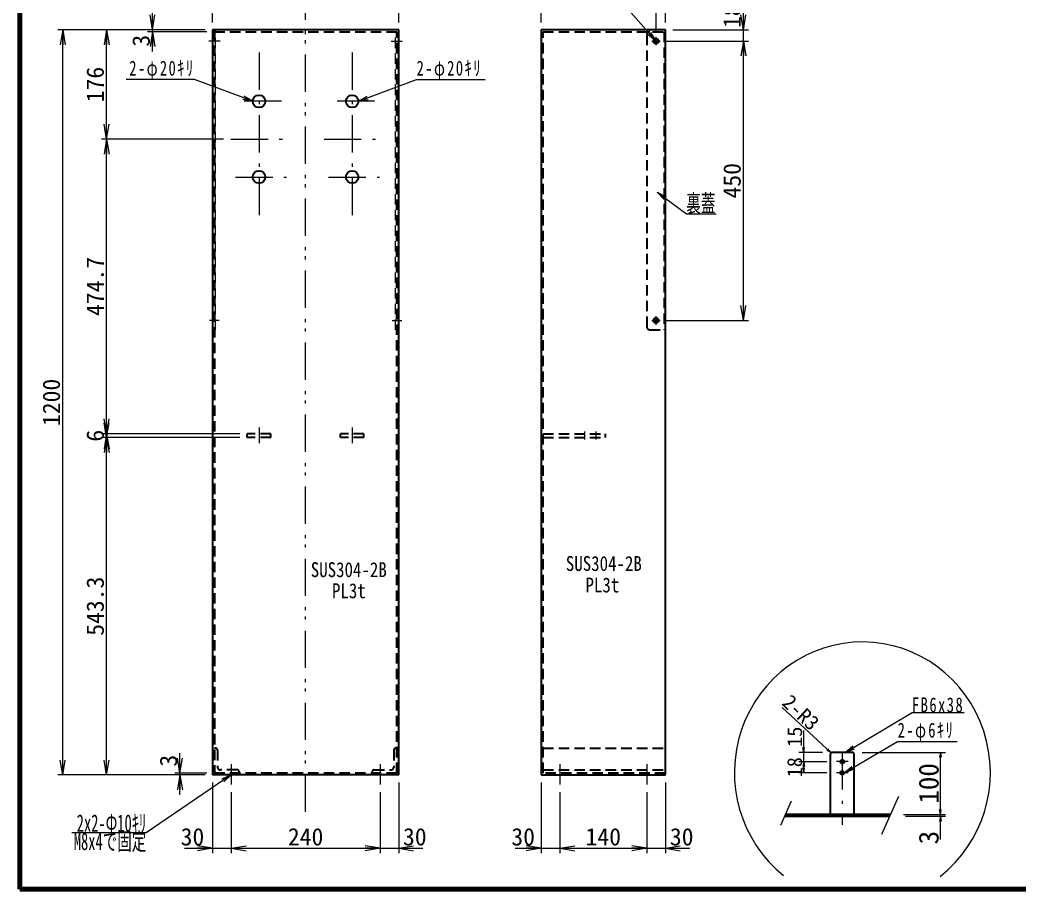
# Model space of a CAD drawing. Header units: millimetres. Extents: x 216 to 3256, y 116 to 2276.
# Drawn here: x 216 to 1827, y 116 to 1540 of the extents above; entities that cross this region are included whole.
import ezdxf

# ---------------------------------------------------------------- set-up
doc = ezdxf.new("R2010")
doc.units = ezdxf.units.MM
doc.header["$LTSCALE"] = 2
for name, pattern in [('DASHDOT', [50.5, 30, -9, 2.5, -9]), ('HIDDEN', [12.6, 8.4, -4.2]), ('PHANTOM', [58, 30, -9, 2.5, -5, 2.5, -9])]:
    doc.linetypes.add(name, pattern=pattern)
for name, color, linetype, lineweight in [('1', 7, 'Continuous', 9), ('14', 5, 'Continuous', 9), ('15', 5, 'Continuous', 9), ('2', 134, 'Continuous', 30), ('30', 3, 'Continuous', 9), ('4', 5, 'Continuous', 9), ('7', 4, 'Continuous', 50)]:
    doc.layers.add(name, color=color, linetype=linetype, lineweight=lineweight)
doc.styles.get("Standard").update_dxf_attribs({"font": 'txt', "bigfont": 'bigfont'})
doc.styles.add('ＭＳ ゴシック', font='')
doc.styles.get('ＭＳ ゴシック').set_extended_font_data('ＭＳ ゴシック')
doc.dimstyles.get("Standard").update_dxf_attribs({"dimtxt": 0.18, "dimasz": 0.18, "dimexe": 0.18, "dimexo": 0.0625, "dimgap": 0.09, "dimtad": 0, "dimtih": 1, "dimtoh": 1, "dimdec": 4, "dimzin": 0, "dimdsep": 46, "dimtxsty": 'Standard', "dimcen": 0.09, "dimadec": 0, "dimazin": 0, "dimtfac": 1, "dimtdec": 4, "dimtofl": 0, "dimtmove": 0, "dimatfit": 3, "dimfxl": 1, "dimtolj": 1, "dimtzin": 0, "dimarcsym": 0})

# ---------------------------------------------------------------- blocks, each defined once
blk = doc.blocks.new('_OPEN')
at = {"color": 0}
for q in [(-1, 0.167), (-1, -0.167), (-1, 0)]:
    blk.add_line((0, 0), q, dxfattribs=at)
blk = doc.blocks.new('Dim1')
at = {"layer": '15', "color": 7, "linetype": 'Continuous', "lineweight": 9}
for p, q in [((526, 1536.2), (526, 1654.8)), ((526, 1646.8), (826, 1646.8)), ((826, 1536.2), (826, 1654.8))]:
    blk.add_line(p, q, dxfattribs=at)
at = {"layer": '15', "color": 7, "linetype": 'Continuous', "lineweight": 9, "xscale": 24, "yscale": 24, "zscale": 24}
for p, rotation in [((526, 1646.8), 179.9999999999998), ((826, 1646.8), 359.9999999999997)]:
    blk.add_blockref('_OPEN', p, dxfattribs=dict(at, rotation=rotation))
at = {"layer": '15', "color": 7, "linetype": 'Continuous', "lineweight": 9, "insert": (676, 1650.8), "char_height": 28, "width": 360, "attachment_point": 8, "style": 'ＭＳ ゴシック'}
blk.add_mtext('300', dxfattribs=at)
blk = doc.blocks.new('Dim7')
at = {"layer": '15', "color": 7, "linetype": 'Continuous', "lineweight": 9}
for p, q in [((473.5, 292.2), (473.5, 359.2)), ((517, 327.2), (465.5, 327.2)), ((514, 324.2), (465.5, 324.2))]:
    blk.add_line(p, q, dxfattribs=at)
at = {"layer": '15', "color": 7, "linetype": 'Continuous', "lineweight": 9, "xscale": 24, "yscale": 24, "zscale": 24}
for p, rotation in [((473.5, 327.2), 269.9999999999998), ((473.5, 324.2), 89.99999999999959)]:
    blk.add_blockref('_OPEN', p, dxfattribs=dict(at, rotation=rotation))
at = {"layer": '15', "color": 7, "linetype": 'Continuous', "lineweight": 9, "insert": (469.5, 337.5), "char_height": 28, "width": 93.333, "attachment_point": 7, "rotation": 90, "style": 'ＭＳ ゴシック'}
blk.add_mtext('3', dxfattribs=at)
blk = doc.blocks.new('Dim8')
at = {"layer": '15', "color": 7, "linetype": 'Continuous', "lineweight": 9}
for p, q in [((514, 1524.2), (276.9, 1524.2)), ((284.9, 324.2), (284.9, 1524.2)), ((514, 324.2), (276.9, 324.2))]:
    blk.add_line(p, q, dxfattribs=at)
at = {"layer": '15', "color": 7, "linetype": 'Continuous', "lineweight": 9, "xscale": 24, "yscale": 24, "zscale": 24}
for p, rotation in [((284.9, 1524.2), 89.99999999999991), ((284.9, 324.2), 269.9999999999998)]:
    blk.add_blockref('_OPEN', p, dxfattribs=dict(at, rotation=rotation))
at = {"layer": '15', "color": 7, "linetype": 'Continuous', "lineweight": 9, "insert": (280.9, 924.2), "char_height": 28, "width": 473.333, "attachment_point": 8, "rotation": 90, "style": 'ＭＳ ゴシック'}
blk.add_mtext('1200', dxfattribs=at)
blk = doc.blocks.new('Dim9')
at = {"layer": '15', "color": 7, "linetype": 'Continuous', "lineweight": 9}
for p, q in [((570, 867.5), (347.5, 867.5)), ((355.5, 324.2), (355.5, 867.5)), ((514, 324.2), (347.5, 324.2))]:
    blk.add_line(p, q, dxfattribs=at)
at = {"layer": '15', "color": 7, "linetype": 'Continuous', "lineweight": 9, "xscale": 24, "yscale": 24, "zscale": 24}
for p, rotation in [((355.5, 867.5), 89.99999999999959), ((355.5, 324.2), 269.9999999999998)]:
    blk.add_blockref('_OPEN', p, dxfattribs=dict(at, rotation=rotation))
at = {"layer": '15', "color": 7, "linetype": 'Continuous', "lineweight": 9, "insert": (351.5, 595.9), "char_height": 28, "width": 560, "attachment_point": 8, "rotation": 90, "style": 'ＭＳ ゴシック'}
blk.add_mtext('543.3', dxfattribs=at)
blk = doc.blocks.new('Dim10')
at = {"layer": '15', "color": 7, "linetype": 'Continuous', "lineweight": 9}
for p, q in [((570, 873.5), (347.5, 873.5)), ((355.5, 867.5), (355.5, 873.5))]:
    blk.add_line(p, q, dxfattribs=at)
at = {"layer": '15', "color": 7, "linetype": 'Continuous', "lineweight": 9, "xscale": 24, "yscale": 24, "zscale": 24}
for p, rotation in [((355.5, 867.5), 269.9999999999998), ((355.5, 873.5), 89.99999999999959)]:
    blk.add_blockref('_OPEN', p, dxfattribs=dict(at, rotation=rotation))
at = {"layer": '15', "color": 7, "linetype": 'Continuous', "lineweight": 9, "insert": (351.5, 870.5), "char_height": 28, "width": 86.667, "attachment_point": 8, "rotation": 90, "style": 'ＭＳ ゴシック'}
blk.add_mtext('6', dxfattribs=at)
blk = doc.blocks.new('Dim11')
at = {"layer": '15', "color": 7, "linetype": 'Continuous', "lineweight": 9}
for p, q in [((543.6, 1348.2), (347.5, 1348.2)), ((355.5, 873.5), (355.5, 1348.2))]:
    blk.add_line(p, q, dxfattribs=at)
at = {"layer": '15', "color": 7, "linetype": 'Continuous', "lineweight": 9, "xscale": 24, "yscale": 24, "zscale": 24}
for p, rotation in [((355.5, 1348.2), 89.99999999999959), ((355.5, 873.5), 269.9999999999998)]:
    blk.add_blockref('_OPEN', p, dxfattribs=dict(at, rotation=rotation))
at = {"layer": '15', "color": 7, "linetype": 'Continuous', "lineweight": 9, "insert": (351.5, 1110.9), "char_height": 28, "width": 560, "attachment_point": 8, "rotation": 90, "style": 'ＭＳ ゴシック'}
blk.add_mtext('474.7', dxfattribs=at)
blk = doc.blocks.new('Dim12')
at = {"layer": '15', "color": 7, "linetype": 'Continuous', "lineweight": 9}
for p, q in [((514, 1524.2), (347.5, 1524.2)), ((355.5, 1348.2), (355.5, 1524.2))]:
    blk.add_line(p, q, dxfattribs=at)
at = {"layer": '15', "color": 7, "linetype": 'Continuous', "lineweight": 9, "xscale": 24, "yscale": 24, "zscale": 24}
for p, rotation in [((355.5, 1524.2), 89.99999999999959), ((355.5, 1348.2), 269.9999999999998)]:
    blk.add_blockref('_OPEN', p, dxfattribs=dict(at, rotation=rotation))
at = {"layer": '15', "color": 7, "linetype": 'Continuous', "lineweight": 9, "insert": (351.5, 1436.2), "char_height": 28, "width": 340, "attachment_point": 8, "rotation": 90, "style": 'ＭＳ ゴシック'}
blk.add_mtext('176', dxfattribs=at)
blk = doc.blocks.new('Dim13')
at = {"layer": '15', "color": 7, "linetype": 'Continuous', "lineweight": 9}
for p, q in [((429.4, 1489.2), (429.4, 1556.2)), ((514, 1524.2), (421.4, 1524.2)), ((517, 1521.2), (421.4, 1521.2))]:
    blk.add_line(p, q, dxfattribs=at)
at = {"layer": '15', "color": 7, "linetype": 'Continuous', "lineweight": 9, "xscale": 24, "yscale": 24, "zscale": 24}
for p, rotation in [((429.4, 1524.2), 269.9999999999998), ((429.4, 1521.2), 89.99999999999959)]:
    blk.add_blockref('_OPEN', p, dxfattribs=dict(at, rotation=rotation))
at = {"layer": '15', "color": 7, "linetype": 'Continuous', "lineweight": 9, "insert": (425.4, 1516.3), "char_height": 28, "width": 93.333, "attachment_point": 9, "rotation": 90, "style": 'ＭＳ ゴシック'}
blk.add_mtext('3', dxfattribs=at)
blk = doc.blocks.new('Dim14')
at = {"layer": '15', "color": 5, "linetype": 'Continuous', "lineweight": 9}
blk.add_line((1522.2, 359.6), (1443.3, 432.8), dxfattribs=at)
at = {"layer": '15', "color": 5, "linetype": 'Continuous', "lineweight": 9, "xscale": 8, "yscale": 8, "zscale": 8, "rotation": 317.1060300299915}
blk.add_blockref('_OPEN', (1522.2, 359.6), dxfattribs=at)
at = {"layer": '15', "color": 5, "linetype": 'Continuous', "lineweight": 9, "insert": (1465.2, 415.8), "char_height": 24, "width": 462.857, "attachment_point": 8, "rotation": 317.106, "style": 'ＭＳ ゴシック'}
blk.add_mtext('2-R3', dxfattribs=at)
blk = doc.blocks.new('Dim15')
at = {"layer": '15', "color": 5, "linetype": 'Continuous', "lineweight": 9}
for p, q in [((1515.2, 345.5), (1470.4, 345.5)), ((1478.4, 327.5), (1478.4, 345.5)), ((1515.2, 327.5), (1470.4, 327.5))]:
    blk.add_line(p, q, dxfattribs=at)
at = {"layer": '15', "color": 5, "linetype": 'Continuous', "lineweight": 9, "xscale": 8, "yscale": 8, "zscale": 8}
for p, rotation in [((1478.4, 345.5), 89.99999999999959), ((1478.4, 327.5), 269.9999999999998)]:
    blk.add_blockref('_OPEN', p, dxfattribs=dict(at, rotation=rotation))
at = {"layer": '15', "color": 5, "linetype": 'Continuous', "lineweight": 9, "insert": (1476, 336.5), "char_height": 24, "width": 177.143, "attachment_point": 8, "rotation": 90, "style": 'ＭＳ ゴシック'}
blk.add_mtext('18', dxfattribs=at)
blk = doc.blocks.new('Dim16')
at = {"layer": '15', "color": 5, "linetype": 'Continuous', "lineweight": 9}
for p, q in [((1478.4, 345.5), (1478.4, 395.7)), ((1508.4, 360.5), (1470.4, 360.5))]:
    blk.add_line(p, q, dxfattribs=at)
at = {"layer": '15', "color": 5, "linetype": 'Continuous', "lineweight": 9, "xscale": 8, "yscale": 8, "zscale": 8, "rotation": 269.9999999999998}
blk.add_blockref('_OPEN', (1478.4, 360.5), dxfattribs=at)
at = {"layer": '15', "color": 5, "linetype": 'Continuous', "lineweight": 9, "insert": (1476, 369.3), "char_height": 24, "width": 177.143, "attachment_point": 7, "rotation": 90, "style": 'ＭＳ ゴシック'}
blk.add_mtext('15', dxfattribs=at)
blk = doc.blocks.new('_NONE')
blk = doc.blocks.new('Dim17')
at = {"layer": '15', "color": 5, "linetype": 'Continuous', "lineweight": 9}
for p, q in [((1639.2, 260.5), (1706.4, 260.5)), ((1698.4, 220.1), (1698.4, 260.5)), ((1642.4, 257.5), (1706.4, 257.5))]:
    blk.add_line(p, q, dxfattribs=at)
at = {"layer": '15', "color": 5, "linetype": 'Continuous', "lineweight": 9, "xscale": 8, "yscale": 8, "zscale": 8, "rotation": 89.99999999999959}
blk.add_blockref('_OPEN', (1698.4, 257.5), dxfattribs=at)
at = {"layer": '15', "color": 5, "linetype": 'Continuous', "lineweight": 9, "insert": (1696, 234.1), "char_height": 32, "width": 106.667, "attachment_point": 9, "rotation": 90, "style": 'ＭＳ ゴシック'}
blk.add_mtext('3', dxfattribs=at)
blk = doc.blocks.new('Dim18')
at = {"layer": '15', "color": 5, "linetype": 'Continuous', "lineweight": 9}
for p, q in [((1572.4, 360.5), (1706.4, 360.5)), ((1698.4, 260.5), (1698.4, 360.5))]:
    blk.add_line(p, q, dxfattribs=at)
at = {"layer": '15', "color": 5, "linetype": 'Continuous', "lineweight": 9, "xscale": 8, "yscale": 8, "zscale": 8}
for p, rotation in [((1698.4, 360.5), 89.99999999999959), ((1698.4, 260.5), 269.9999999999998)]:
    blk.add_blockref('_OPEN', p, dxfattribs=dict(at, rotation=rotation))
at = {"layer": '15', "color": 5, "linetype": 'Continuous', "lineweight": 9, "insert": (1696, 310.5), "char_height": 32, "width": 388.571, "attachment_point": 8, "rotation": 90, "style": 'ＭＳ ゴシック'}
blk.add_mtext('100', dxfattribs=at)
blk = doc.blocks.new('G2')
at = {"layer": '2', "color": 7, "linetype": 'Continuous', "lineweight": 30}
for p, q in [((1255.4, 1524.2), (1055.4, 1524.2)), ((1055.4, 1524.2), (1055.4, 324.2)), ((1255.4, 324.2), (1255.4, 1524.2)), ((1055.4, 324.2), (1255.4, 324.2))]:
    blk.add_line(p, q, dxfattribs=at)
blk = doc.blocks.new('Dim19')
at = {"layer": '15', "color": 7, "linetype": 'Continuous', "lineweight": 9}
for p, q in [((1055.4, 1536.2), (1055.4, 1651.1)), ((1055.4, 1643.1), (1255.4, 1643.1)), ((1255.4, 1536.2), (1255.4, 1651.1))]:
    blk.add_line(p, q, dxfattribs=at)
at = {"layer": '15', "color": 7, "linetype": 'Continuous', "lineweight": 9, "xscale": 24, "yscale": 24, "zscale": 24}
for p, rotation in [((1055.4, 1643.1), 179.9999999999998), ((1255.4, 1643.1), 359.9999999999997)]:
    blk.add_blockref('_OPEN', p, dxfattribs=dict(at, rotation=rotation))
at = {"layer": '15', "color": 7, "linetype": 'Continuous', "lineweight": 9, "insert": (1155.4, 1647.1), "char_height": 28, "width": 360, "attachment_point": 8, "style": 'ＭＳ ゴシック'}
blk.add_mtext('200', dxfattribs=at)
blk = doc.blocks.new('G3')
at = {"layer": '4', "color": 7, "linetype": 'PHANTOM', "lineweight": 9}
for p, q in [((1233.6, 1506.2), (1247.2, 1506.2)), ((1240.4, 1499.4), (1240.4, 1513))]:
    blk.add_line(p, q, dxfattribs=at)
blk = doc.blocks.new('Dim20')
at = {"layer": '15', "color": 7, "linetype": 'Continuous', "lineweight": 9}
for p, q in [((1207.2, 1581), (1287.4, 1581)), ((1240.4, 1522.2), (1240.4, 1589)), ((1255.4, 1536.2), (1255.4, 1589))]:
    blk.add_line(p, q, dxfattribs=at)
at = {"layer": '15', "color": 7, "linetype": 'Continuous', "lineweight": 9, "xscale": 24, "yscale": 24, "zscale": 24}
for p, rotation in [((1240.4, 1581), 359.9999999999997), ((1255.4, 1581), 179.9999999999995)]:
    blk.add_blockref('_OPEN', p, dxfattribs=dict(at, rotation=rotation))
at = {"layer": '15', "color": 7, "linetype": 'Continuous', "lineweight": 9, "insert": (1239.2, 1585), "char_height": 28, "width": 206.667, "attachment_point": 9, "style": 'ＭＳ ゴシック'}
blk.add_mtext('15', dxfattribs=at)
blk = doc.blocks.new('G4')
at = {"layer": '4', "color": 7, "linetype": 'PHANTOM', "lineweight": 9}
for p, q in [((1240.4, 1049.4), (1240.4, 1063)), ((1233.6, 1056.2), (1247.2, 1056.2))]:
    blk.add_line(p, q, dxfattribs=at)
blk = doc.blocks.new('Dim21')
at = {"layer": '15', "color": 7, "linetype": 'Continuous', "lineweight": 9}
for p, q in [((1256.4, 1506.2), (1389.2, 1506.2)), ((1381.2, 1056.2), (1381.2, 1506.2)), ((1256.4, 1056.2), (1389.2, 1056.2))]:
    blk.add_line(p, q, dxfattribs=at)
at = {"layer": '15', "color": 7, "linetype": 'Continuous', "lineweight": 9, "xscale": 24, "yscale": 24, "zscale": 24}
for p, rotation in [((1381.2, 1506.2), 89.99999999999959), ((1381.2, 1056.2), 269.9999999999998)]:
    blk.add_blockref('_OPEN', p, dxfattribs=dict(at, rotation=rotation))
at = {"layer": '15', "color": 7, "linetype": 'Continuous', "lineweight": 9, "insert": (1377.2, 1281.2), "char_height": 28, "width": 360, "attachment_point": 8, "rotation": 90, "style": 'ＭＳ ゴシック'}
blk.add_mtext('450', dxfattribs=at)
blk = doc.blocks.new('Dim22')
at = {"layer": '15', "color": 7, "linetype": 'Continuous', "lineweight": 9}
for p, q in [((1381.2, 1506.2), (1381.2, 1559.2)), ((1267.4, 1524.2), (1389.2, 1524.2))]:
    blk.add_line(p, q, dxfattribs=at)
at = {"layer": '15', "color": 7, "linetype": 'Continuous', "lineweight": 9, "xscale": 24, "yscale": 24, "zscale": 24, "rotation": 269.9999999999998}
blk.add_blockref('_OPEN', (1381.2, 1524.2), dxfattribs=at)
at = {"layer": '15', "color": 7, "linetype": 'Continuous', "lineweight": 9, "insert": (1377.2, 1527.2), "char_height": 28, "width": 206.667, "attachment_point": 7, "rotation": 90, "style": 'ＭＳ ゴシック'}
blk.add_mtext('18', dxfattribs=at)
blk = doc.blocks.new('Dim23')
at = {"layer": '15', "color": 7, "linetype": 'Continuous', "lineweight": 9}
for p, q in [((526, 312.2), (526, 198.1)), ((556, 296.5), (556, 198.1)), ((480.8, 206.1), (556, 206.1))]:
    blk.add_line(p, q, dxfattribs=at)
at = {"layer": '15', "color": 7, "linetype": 'Continuous', "lineweight": 9, "xscale": 24, "yscale": 24, "zscale": 24, "rotation": 359.9999999999997}
blk.add_blockref('_OPEN', (526, 206.1), dxfattribs=at)
at = {"layer": '15', "color": 7, "linetype": 'Continuous', "lineweight": 9, "insert": (512.8, 210.1), "char_height": 28, "width": 226.667, "attachment_point": 9, "style": 'ＭＳ ゴシック'}
blk.add_mtext('30', dxfattribs=at)
blk = doc.blocks.new('Dim24')
at = {"layer": '15', "color": 7, "linetype": 'Continuous', "lineweight": 9}
for p, q in [((796, 296.5), (796, 198.1)), ((556, 206.1), (796, 206.1))]:
    blk.add_line(p, q, dxfattribs=at)
at = {"layer": '15', "color": 7, "linetype": 'Continuous', "lineweight": 9, "xscale": 24, "yscale": 24, "zscale": 24}
for p, rotation in [((556, 206.1), 179.9999999999998), ((796, 206.1), 359.9999999999997)]:
    blk.add_blockref('_OPEN', p, dxfattribs=dict(at, rotation=rotation))
at = {"layer": '15', "color": 7, "linetype": 'Continuous', "lineweight": 9, "insert": (676, 210.1), "char_height": 28, "width": 360, "attachment_point": 8, "style": 'ＭＳ ゴシック'}
blk.add_mtext('240', dxfattribs=at)
blk = doc.blocks.new('Dim25')
at = {"layer": '15', "color": 7, "linetype": 'Continuous', "lineweight": 9}
for p, q in [((826, 312.2), (826, 198.1)), ((796, 206.1), (864.8, 206.1))]:
    blk.add_line(p, q, dxfattribs=at)
at = {"layer": '15', "color": 7, "linetype": 'Continuous', "lineweight": 9, "xscale": 24, "yscale": 24, "zscale": 24, "rotation": 179.9999999999995}
blk.add_blockref('_OPEN', (826, 206.1), dxfattribs=at)
at = {"layer": '15', "color": 7, "linetype": 'Continuous', "lineweight": 9, "insert": (832.8, 210.1), "char_height": 28, "width": 226.667, "attachment_point": 7, "style": 'ＭＳ ゴシック'}
blk.add_mtext('30', dxfattribs=at)
blk = doc.blocks.new('Dim26')
at = {"layer": '15', "color": 7, "linetype": 'Continuous', "lineweight": 9}
for p, q in [((1055.4, 312.2), (1055.4, 198.1)), ((1085.4, 296.5), (1085.4, 198.1)), ((1013.4, 206.1), (1085.4, 206.1))]:
    blk.add_line(p, q, dxfattribs=at)
at = {"layer": '15', "color": 7, "linetype": 'Continuous', "lineweight": 9, "xscale": 24, "yscale": 24, "zscale": 24, "rotation": 359.9999999999997}
blk.add_blockref('_OPEN', (1055.4, 206.1), dxfattribs=at)
at = {"layer": '15', "color": 7, "linetype": 'Continuous', "lineweight": 9, "insert": (1045.4, 210.1), "char_height": 28, "width": 226.667, "attachment_point": 9, "style": 'ＭＳ ゴシック'}
blk.add_mtext('30', dxfattribs=at)
blk = doc.blocks.new('Dim27')
at = {"layer": '15', "color": 7, "linetype": 'Continuous', "lineweight": 9}
for p, q in [((1225.4, 296.5), (1225.4, 198.1)), ((1085.4, 206.1), (1225.4, 206.1))]:
    blk.add_line(p, q, dxfattribs=at)
at = {"layer": '15', "color": 7, "linetype": 'Continuous', "lineweight": 9, "xscale": 24, "yscale": 24, "zscale": 24}
for p, rotation in [((1085.4, 206.1), 179.9999999999998), ((1225.4, 206.1), 359.9999999999997)]:
    blk.add_blockref('_OPEN', p, dxfattribs=dict(at, rotation=rotation))
at = {"layer": '15', "color": 7, "linetype": 'Continuous', "lineweight": 9, "insert": (1155.4, 210.1), "char_height": 28, "width": 340, "attachment_point": 8, "style": 'ＭＳ ゴシック'}
blk.add_mtext('140', dxfattribs=at)
blk = doc.blocks.new('Dim28')
at = {"layer": '15', "color": 7, "linetype": 'Continuous', "lineweight": 9}
for p, q in [((1255.4, 312.2), (1255.4, 198.1)), ((1225.4, 206.1), (1294.7, 206.1))]:
    blk.add_line(p, q, dxfattribs=at)
at = {"layer": '15', "color": 7, "linetype": 'Continuous', "lineweight": 9, "xscale": 24, "yscale": 24, "zscale": 24, "rotation": 179.9999999999995}
blk.add_blockref('_OPEN', (1255.4, 206.1), dxfattribs=at)
at = {"layer": '15', "color": 7, "linetype": 'Continuous', "lineweight": 9, "insert": (1262.7, 210.1), "char_height": 28, "width": 226.667, "attachment_point": 7, "style": 'ＭＳ ゴシック'}
blk.add_mtext('30', dxfattribs=at)

msp = doc.modelspace()

# ---------------------------------------------------------------- linework, layer by layer
at = {"layer": '1', "color": 7, "linetype": 'HIDDEN', "lineweight": 30}
for p, q in [((620.01, 873.53), (582.01, 873.53)), ((582.01, 867.53), (582.01, 873.53)), ((620.01, 867.53), (620.01, 873.53)), ((770.01, 873.53), (732.01, 873.53)), ((732.01, 867.53), (732.01, 873.53)), ((770.01, 867.53), (770.01, 873.53)), ((620.01, 867.53), (582.01, 867.53)), ((770.01, 867.53), (732.01, 867.53))]:
    msp.add_line(p, q, dxfattribs=at)
at = {"layer": '1', "color": 7, "linetype": 'Continuous', "lineweight": 30}
for p, q in [((1521.38, 260.54), (1521.38, 357.54)), ((1556.38, 360.54), (1524.38, 360.54)), ((1559.38, 260.54), (1559.38, 357.54)), ((1618.01, 260.54), (1448.58, 260.54)), ((1447.25, 257.54), (1616.69, 257.54))]:
    msp.add_line(p, q, dxfattribs=at)
at = {"layer": '1', "color": 7, "linetype": 'DASHDOT', "lineweight": 9}
for p, q in [((1540.38, 360.54), (1540.38, 243.95)), ((1549.76, 345.54), (1531.2, 345.54)), ((1549.76, 327.54), (1531.2, 327.54))]:
    msp.add_line(p, q, dxfattribs=at)
at = {"layer": '1', "color": 7, "linetype": 'Continuous', "lineweight": 30}
for centre, radius in [((601.01, 1409.19), 10), ((751.01, 1409.19), 10), ((601.01, 1287.19), 10), ((751.01, 1287.19), 10), ((1540.38, 345.54), 3), ((1540.38, 327.54), 3)]:
    msp.add_circle(centre, radius, dxfattribs=at)
for centre, start, end in [((1524.38, 357.54), 90, 180), ((1556.38, 357.54), 0, 90)]:
    msp.add_arc(centre, 3, start, end, dxfattribs=at)
at = {"layer": '14', "color": 5, "linetype": 'Continuous', "lineweight": 9}
for points in [[(1240.42, 1506.19), (1183.77, 1570.45), (1099.77, 1570.45)], [(761.01, 1409.19), (854.73, 1444.1), (965.13, 1444.1)], [(1242.32, 1262.6), (1289.25, 1227.81), (1337.25, 1227.81)], [(556.01, 324.19), (419.41, 231.07), (299.41, 231.07)]]:
    msp.add_lwpolyline(points, dxfattribs=at)
at = {"layer": '15', "color": 5, "linetype": 'Continuous', "lineweight": 9}
for p, q in [((1458.1, 282.11), (1440.67, 242.62)), ((1630.78, 289.47), (1603.73, 228.18))]:
    msp.add_line(p, q, dxfattribs=at)
for points in [[(591.01, 1409.19), (497.29, 1444.1), (386.89, 1444.1)], [(1544.87, 360.54), (1652.63, 424.67), (1736.63, 424.67)], [(1543.38, 327.54), (1629.52, 377.83), (1725.52, 377.83)]]:
    msp.add_lwpolyline(points, dxfattribs=at)
msp.add_ellipse((1572.73, 327.9), major_axis=(1, 210.39), ratio=0.9796731, start_param=-2.4850988, end_param=2.4819858, dxfattribs=at)
at = {"layer": '2', "color": 7, "linetype": 'Continuous', "lineweight": 30}
for p, q in [((826.01, 1524.19), (526.01, 1524.19)), ((526.01, 1524.19), (526.01, 324.19)), ((826.01, 324.19), (826.01, 1524.19))]:
    msp.add_line(p, q, dxfattribs=at)
at = {"layer": '2', "color": 7, "linetype": 'HIDDEN', "lineweight": 30}
for p, q in [((529.01, 1524.19), (529.01, 327.19)), ((529.01, 1521.19), (823.01, 1521.19)), ((823.01, 327.19), (823.01, 1521.19)), ((1058.42, 327.19), (1058.42, 1521.19)), ((1058.42, 1521.19), (1255.42, 1521.19)), ((1225.42, 1516.19), (1225.42, 1046.19)), ((1253.42, 1521.19), (1253.42, 1041.19)), ((1230.42, 1041.19), (1255.42, 1041.19)), ((1058.42, 873.53), (1158.42, 873.53)), ((1158.42, 873.53), (1158.42, 867.53)), ((1058.42, 867.53), (1158.42, 867.53)), ((531.01, 367.19), (529.01, 367.19)), ((534.01, 364.19), (534.01, 336.69)), ((818.01, 364.19), (818.01, 336.69)), ((821.01, 367.19), (823.01, 367.19)), ((1058.42, 367.19), (1255.42, 367.19)), ((823.01, 327.19), (529.01, 327.19)), ((566.01, 332.19), (538.51, 332.19)), ((569.01, 329.19), (569.01, 327.19)), ((783.01, 329.19), (783.01, 327.19)), ((786.01, 332.19), (813.51, 332.19)), ((1058.42, 332.19), (1255.42, 332.19)), ((1255.42, 327.19), (1058.42, 327.19))]:
    msp.add_line(p, q, dxfattribs=at)
at = {"layer": '2', "color": 7, "linetype": 'HIDDEN', "lineweight": 9}
for p, q in [((531.01, 1041.19), (531.01, 1521.19)), ((821.01, 1041.19), (821.01, 1521.19)), ((529.01, 1041.19), (531.01, 1041.19)), ((823.01, 1041.19), (821.01, 1041.19))]:
    msp.add_line(p, q, dxfattribs=at)
at = {"layer": '2', "color": 7, "linetype": 'Continuous', "lineweight": 30}
for centre in [(1240.42, 1506.19), (1240.42, 1056.19)]:
    msp.add_circle(centre, 4, dxfattribs=at)
at = {"layer": '2', "color": 7, "linetype": 'DASHDOT', "lineweight": 9}
for centre in [(1240.42, 1506.19), (1240.42, 1056.19)]:
    msp.add_circle(centre, 3, dxfattribs=at)
at = {"layer": '2', "color": 7, "linetype": 'HIDDEN', "lineweight": 30}
for centre, radius, start, end in [((1230.42, 1516.19), 5, 90, 180), ((1230.42, 1046.19), 5, 180, 270), ((531.01, 364.19), 3, 0, 90.00067), ((821.01, 364.19), 3, 89.99933, 180), ((538.51, 336.69), 4.5, 180, 270), ((566.01, 329.19), 3, 359.99988, 90), ((786.01, 329.19), 3, 90, 180.00012), ((813.51, 336.69), 4.5, 270, 0)]:
    msp.add_arc(centre, radius, start, end, dxfattribs=at)
at = {"layer": '30', "color": 7, "linetype": 'Continuous', "lineweight": 30}
msp.add_line((826.01, 324.19), (526.01, 324.19), dxfattribs=at)
at = {"layer": '4', "color": 7, "linetype": 'PHANTOM', "lineweight": 9}
for p, q in [((676.01, 264.49), (676.01, 1595.36)), ((601.01, 884.02), (601.01, 858.62)), ((751.01, 884.02), (751.01, 858.62))]:
    msp.add_line(p, q, dxfattribs=at)
at = {"layer": '4', "color": 7, "linetype": 'DASHDOT', "lineweight": 9}
for p, q in [((538.43, 1506.19), (520.27, 1506.19)), ((813.58, 1506.19), (831.74, 1506.19)), ((601.01, 1487.82), (601.01, 1222.87)), ((751.01, 1487.82), (751.01, 1224.11)), ((637.01, 1409.19), (567.01, 1409.19)), ((787.01, 1409.19), (717.01, 1409.19)), ((555.63, 1348.19), (652.47, 1348.19)), ((705.63, 1348.19), (802.47, 1348.19)), ((563.01, 1287.19), (645.01, 1287.19)), ((713.01, 1287.19), (795.01, 1287.19)), ((536.75, 1056.19), (521.29, 1056.19)), ((815.27, 1056.19), (830.73, 1056.19)), ((1125.42, 877.41), (1125.42, 864.46)), ((1143.42, 877.41), (1143.42, 864.46)), ((556.01, 341.63), (556.01, 308.5)), ((796.01, 341.63), (796.01, 308.5)), ((1085.42, 341.63), (1085.42, 308.5)), ((1225.42, 341.63), (1225.42, 308.5))]:
    msp.add_line(p, q, dxfattribs=at)
at = {"layer": '7', "color": 7, "linetype": 'Continuous', "lineweight": 80}
for p, q in [((216, 140), (216, 2276)), ((3256, 140), (216, 140))]:
    msp.add_line(p, q, dxfattribs=at)

# ---------------------------------------------------------------- block references
for name in ['G2', 'G3', 'G4']:
    msp.add_blockref(name, (0, 0))
at = {"layer": '14', "color": 5, "linetype": 'Continuous', "lineweight": 9, "xscale": 16, "yscale": 16, "zscale": 16}
for p, rotation in [((1240.42, 1506.19), 311.3981821360053), ((761.01, 1409.19), 200.4302597298477), ((1242.32, 1262.6), 143.4550276771772), ((556.01, 324.19), 34.28108197943833)]:
    msp.add_blockref('_OPEN', p, dxfattribs=dict(at, rotation=rotation))
at = {"layer": '15', "color": 5, "linetype": 'Continuous', "lineweight": 9, "xscale": 16, "yscale": 16, "zscale": 16}
for p, rotation in [((591.01, 1409.19), 339.569740270152), ((1544.87, 360.54), 210.7585805904045), ((1543.38, 327.54), 210.2778303018303)]:
    msp.add_blockref('_OPEN', p, dxfattribs=dict(at, rotation=rotation))

# ---------------------------------------------------------------- texts
at = {"layer": '1', "color": 7, "linetype": 'Continuous', "lineweight": 9, "char_height": 24, "attachment_point": 4}
for s, insert, width in [('{\\fＭＳ ゴシック;\\W0.833333;SUS304-2B}', (1095.06, 664.51), 163.3851), ('{\\fＭＳ ゴシック;\\W0.833333;SUS304-2B}', (684.26, 654.58), 163.3851), ('{\\fＭＳ ゴシック;\\W0.833333;PL3t}', (718.42, 620.61), 69.6368), ('{\\fＭＳ ゴシック;\\W0.833333;PL3t}', (1126.73, 629.92), 69.6368)]:
    msp.add_mtext(s, dxfattribs=dict(at, insert=insert, width=width))
at = {"layer": '14', "color": 5, "linetype": 'Continuous', "lineweight": 9}
for s, insert, char_height, width, attachment_point in [('{\\fＭＳ ゴシック;\\W0.714286;\\T1.200000;2-φ20ｷﾘ}', (854.73, 1444.1), 24, 141.5879, 7), ('{\\fＭＳ ゴシック;\\W0.612245;裏蓋}', (1289.25, 1227.81), 28, 59.9321, 7), ('{\\fＭＳ ゴシック;\\W0.612245;2x2-Φ10ｷﾘ}', (419.41, 231.07), 28, 154.2607, 9), ('{\\fＭＳ ゴシック;\\W0.612245;M8x4で固定}', (419.41, 231.07), 28, 154.5041, 3)]:
    msp.add_mtext(s, dxfattribs=dict(at, insert=insert, char_height=char_height, width=width, attachment_point=attachment_point))
at = {"layer": '15', "color": 5, "linetype": 'Continuous', "lineweight": 9, "char_height": 24}
for s, insert, width, attachment_point in [('{\\fＭＳ ゴシック;\\W0.714286;\\T1.200000;2-φ20ｷﾘ}', (497.29, 1444.1), 141.5879, 9), ('{\\fＭＳ ゴシック;\\W0.714286;\\T1.200000;FB6x38}', (1652.63, 424.67), 107.5346, 7), ('{\\fＭＳ ゴシック;\\W0.714286;\\T1.200000;2-φ6ｷﾘ}', (1629.52, 377.83), 122.6028, 7)]:
    msp.add_mtext(s, dxfattribs=dict(at, insert=insert, width=width, attachment_point=attachment_point))

# ---------------------------------------------------------------- dimensions: what is measured, and where the dimension line sits
at = {"layer": '15', "color": 7, "linetype": 'Continuous', "lineweight": 9}
for base, p1, p2, override, picture, middle in [((1381.19, 1524.19), (1244.42, 1506.19), (1255.42, 1524.19), {"dimscale": 1, "dimtxt": 28, "dimasz": 24, "dimexe": 8, "dimexo": 12, "dimgap": 0, "dimtad": 1, "dimtih": 0, "dimtoh": 0, "dimdec": 1, "dimzin": 8, "dimtxsty": 'ＭＳ ゴシック', "dimblk1": 'NONE', "dimblk2": 'OPEN', "dimsah": 1, "dimse1": 1, "dimse2": 0, "dimtix": 0, "dimtofl": 1, "dimtmove": 2, "dimatfit": 2, "dimtzin": 8}, 'Dim22', (1363.19, 1543.24)), ((355.48, 1524.19), (555.63, 1348.19), (526.01, 1524.19), {"dimscale": 1, "dimtxt": 28, "dimasz": 24, "dimexe": 8, "dimexo": 12, "dimgap": 0, "dimtad": 1, "dimtih": 0, "dimtoh": 0, "dimdec": 1, "dimzin": 8, "dimtxsty": 'ＭＳ ゴシック', "dimblk1": 'OPEN', "dimblk2": 'OPEN', "dimsah": 1, "dimse1": 1, "dimse2": 0, "dimtix": 0, "dimtofl": 1, "dimtmove": 2, "dimatfit": 2, "dimtzin": 8}, 'Dim12', (337.48, 1436.19)), ((429.38, 1524.19), (529.01, 1521.19), (526.01, 1524.19), {"dimscale": 1, "dimtxt": 28, "dimasz": 24, "dimexe": 8, "dimexo": 12, "dimgap": 0, "dimtad": 1, "dimtih": 0, "dimtoh": 0, "dimdec": 1, "dimzin": 8, "dimtxsty": 'ＭＳ ゴシック', "dimblk1": 'OPEN', "dimblk2": 'OPEN', "dimsah": 1, "dimse1": 0, "dimse2": 0, "dimtix": 0, "dimtofl": 1, "dimtmove": 2, "dimatfit": 2, "dimtzin": 8}, 'Dim13', (411.38, 1508.32)), ((284.87, 1524.19), (526.01, 324.19), (526.01, 1524.19), {"dimscale": 1, "dimtxt": 28, "dimasz": 24, "dimexe": 8, "dimexo": 12, "dimgap": 0, "dimtad": 1, "dimtih": 0, "dimtoh": 0, "dimdec": 1, "dimzin": 8, "dimtxsty": 'ＭＳ ゴシック', "dimblk1": 'OPEN', "dimblk2": 'OPEN', "dimsah": 1, "dimse1": 0, "dimse2": 0, "dimtix": 0, "dimtofl": 1, "dimtmove": 2, "dimatfit": 2, "dimtzin": 8}, 'Dim8', (266.87, 924.19)), ((1381.19, 1506.19), (1244.42, 1056.19), (1244.42, 1506.19), {"dimscale": 1, "dimtxt": 28, "dimasz": 24, "dimexe": 8, "dimexo": 12, "dimgap": 0, "dimtad": 1, "dimtih": 0, "dimtoh": 0, "dimdec": 1, "dimzin": 8, "dimtxsty": 'ＭＳ ゴシック', "dimblk1": 'OPEN', "dimblk2": 'OPEN', "dimsah": 1, "dimse1": 0, "dimse2": 0, "dimtix": 0, "dimtofl": 1, "dimtmove": 2, "dimatfit": 2, "dimtzin": 8}, 'Dim21', (1363.19, 1281.19)), ((355.48, 1348.19), (582.01, 873.53), (555.63, 1348.19), {"dimscale": 1, "dimtxt": 28, "dimasz": 24, "dimexe": 8, "dimexo": 12, "dimgap": 0, "dimtad": 1, "dimtih": 0, "dimtoh": 0, "dimdec": 1, "dimzin": 8, "dimtxsty": 'ＭＳ ゴシック', "dimblk1": 'OPEN', "dimblk2": 'OPEN', "dimsah": 1, "dimse1": 1, "dimse2": 0, "dimtix": 0, "dimtofl": 1, "dimtmove": 2, "dimatfit": 2, "dimtzin": 8}, 'Dim11', (337.48, 1110.86)), ((355.48, 873.53), (582.01, 867.53), (582.01, 873.53), {"dimscale": 1, "dimtxt": 28, "dimasz": 24, "dimexe": 8, "dimexo": 12, "dimgap": 0, "dimtad": 1, "dimtih": 0, "dimtoh": 0, "dimdec": 1, "dimzin": 8, "dimtxsty": 'ＭＳ ゴシック', "dimblk1": 'OPEN', "dimblk2": 'OPEN', "dimsah": 1, "dimse1": 1, "dimse2": 0, "dimtix": 0, "dimtofl": 1, "dimtmove": 2, "dimatfit": 2, "dimtzin": 8}, 'Dim10', (337.48, 870.53)), ((355.48, 867.53), (526.01, 324.19), (582.01, 867.53), {"dimscale": 1, "dimtxt": 28, "dimasz": 24, "dimexe": 8, "dimexo": 12, "dimgap": 0, "dimtad": 1, "dimtih": 0, "dimtoh": 0, "dimdec": 1, "dimzin": 8, "dimtxsty": 'ＭＳ ゴシック', "dimblk1": 'OPEN', "dimblk2": 'OPEN', "dimsah": 1, "dimse1": 0, "dimse2": 0, "dimtix": 0, "dimtofl": 1, "dimtmove": 2, "dimatfit": 2, "dimtzin": 8}, 'Dim9', (337.48, 595.86)), ((473.52, 327.19), (526.01, 324.19), (529.01, 327.19), {"dimscale": 1, "dimtxt": 28, "dimasz": 24, "dimexe": 8, "dimexo": 12, "dimgap": 0, "dimtad": 1, "dimtih": 0, "dimtoh": 0, "dimdec": 1, "dimzin": 8, "dimtxsty": 'ＭＳ ゴシック', "dimblk1": 'OPEN', "dimblk2": 'OPEN', "dimsah": 1, "dimse1": 0, "dimse2": 0, "dimtix": 0, "dimtofl": 1, "dimtmove": 2, "dimatfit": 2, "dimtzin": 8}, 'Dim7', (455.52, 345.48))]:
    dim = msp.add_linear_dim(base=base, p1=p1, p2=p2, angle=90, dimstyle='Standard', override=override, dxfattribs=at)
    dim.commit()
    dim.dimension.update_dxf_attribs({"geometry": picture, "text_midpoint": middle, "dimtype": 160})
for base, p1, p2, override, picture, middle in [((826.01, 1646.84), (526.01, 1524.19), (826.01, 1524.19), {"dimscale": 1, "dimtxt": 28, "dimasz": 24, "dimexe": 8, "dimexo": 12, "dimgap": 0, "dimtad": 1, "dimtih": 0, "dimtoh": 0, "dimdec": 1, "dimzin": 8, "dimtxsty": 'ＭＳ ゴシック', "dimblk1": 'OPEN', "dimblk2": 'OPEN', "dimsah": 1, "dimse1": 0, "dimse2": 0, "dimtix": 0, "dimtofl": 1, "dimtmove": 2, "dimatfit": 2, "dimtzin": 8}, 'Dim1', (676.01, 1664.84)), ((1255.42, 1643.11), (1055.42, 1524.19), (1255.42, 1524.19), {"dimscale": 1, "dimtxt": 28, "dimasz": 24, "dimexe": 8, "dimexo": 12, "dimgap": 0, "dimtad": 1, "dimtih": 0, "dimtoh": 0, "dimdec": 1, "dimzin": 8, "dimtxsty": 'ＭＳ ゴシック', "dimblk1": 'OPEN', "dimblk2": 'OPEN', "dimsah": 1, "dimse1": 0, "dimse2": 0, "dimtix": 0, "dimtofl": 1, "dimtmove": 2, "dimatfit": 2, "dimtzin": 8}, 'Dim19', (1155.42, 1661.11)), ((1255.42, 1580.96), (1240.42, 1510.19), (1255.42, 1524.19), {"dimscale": 1, "dimtxt": 28, "dimasz": 24, "dimexe": 8, "dimexo": 12, "dimgap": 0, "dimtad": 1, "dimtih": 0, "dimtoh": 0, "dimdec": 1, "dimzin": 8, "dimtxsty": 'ＭＳ ゴシック', "dimblk1": 'OPEN', "dimblk2": 'OPEN', "dimsah": 1, "dimse1": 0, "dimse2": 0, "dimtix": 0, "dimtofl": 1, "dimtmove": 2, "dimatfit": 2, "dimtzin": 8}, 'Dim20', (1223.15, 1598.96)), ((556.01, 206.08), (526.01, 324.19), (556.01, 308.5), {"dimscale": 1, "dimtxt": 28, "dimasz": 24, "dimexe": 8, "dimexo": 12, "dimgap": 0, "dimtad": 1, "dimtih": 0, "dimtoh": 0, "dimdec": 1, "dimzin": 8, "dimtxsty": 'ＭＳ ゴシック', "dimblk1": 'OPEN', "dimblk2": 'NONE', "dimsah": 1, "dimse1": 0, "dimse2": 0, "dimtix": 0, "dimtofl": 1, "dimtmove": 2, "dimatfit": 2, "dimtzin": 8}, 'Dim23', (496.8, 224.08)), ((826.01, 206.08), (796.01, 308.5), (826.01, 324.19), {"dimscale": 1, "dimtxt": 28, "dimasz": 24, "dimexe": 8, "dimexo": 12, "dimgap": 0, "dimtad": 1, "dimtih": 0, "dimtoh": 0, "dimdec": 1, "dimzin": 8, "dimtxsty": 'ＭＳ ゴシック', "dimblk1": 'NONE', "dimblk2": 'OPEN', "dimsah": 1, "dimse1": 1, "dimse2": 0, "dimtix": 0, "dimtofl": 1, "dimtmove": 2, "dimatfit": 2, "dimtzin": 8}, 'Dim25', (848.8, 224.08)), ((1085.42, 206.08), (1055.42, 324.19), (1085.42, 308.5), {"dimscale": 1, "dimtxt": 28, "dimasz": 24, "dimexe": 8, "dimexo": 12, "dimgap": 0, "dimtad": 1, "dimtih": 0, "dimtoh": 0, "dimdec": 1, "dimzin": 8, "dimtxsty": 'ＭＳ ゴシック', "dimblk1": 'OPEN', "dimblk2": 'NONE', "dimsah": 1, "dimse1": 0, "dimse2": 0, "dimtix": 0, "dimtofl": 1, "dimtmove": 2, "dimatfit": 2, "dimtzin": 8}, 'Dim26', (1029.35, 224.08)), ((1255.42, 206.08), (1225.42, 308.5), (1255.42, 324.19), {"dimscale": 1, "dimtxt": 28, "dimasz": 24, "dimexe": 8, "dimexo": 12, "dimgap": 0, "dimtad": 1, "dimtih": 0, "dimtoh": 0, "dimdec": 1, "dimzin": 8, "dimtxsty": 'ＭＳ ゴシック', "dimblk1": 'NONE', "dimblk2": 'OPEN', "dimsah": 1, "dimse1": 1, "dimse2": 0, "dimtix": 0, "dimtofl": 1, "dimtmove": 2, "dimatfit": 2, "dimtzin": 8}, 'Dim28', (1278.65, 224.08)), ((796.01, 206.08), (556.01, 308.5), (796.01, 308.5), {"dimscale": 1, "dimtxt": 28, "dimasz": 24, "dimexe": 8, "dimexo": 12, "dimgap": 0, "dimtad": 1, "dimtih": 0, "dimtoh": 0, "dimdec": 1, "dimzin": 8, "dimtxsty": 'ＭＳ ゴシック', "dimblk1": 'OPEN', "dimblk2": 'OPEN', "dimsah": 1, "dimse1": 1, "dimse2": 0, "dimtix": 0, "dimtofl": 1, "dimtmove": 2, "dimatfit": 2, "dimtzin": 8}, 'Dim24', (676.01, 224.08)), ((1225.42, 206.08), (1085.42, 308.5), (1225.42, 308.5), {"dimscale": 1, "dimtxt": 28, "dimasz": 24, "dimexe": 8, "dimexo": 12, "dimgap": 0, "dimtad": 1, "dimtih": 0, "dimtoh": 0, "dimdec": 1, "dimzin": 8, "dimtxsty": 'ＭＳ ゴシック', "dimblk1": 'OPEN', "dimblk2": 'OPEN', "dimsah": 1, "dimse1": 1, "dimse2": 0, "dimtix": 0, "dimtofl": 1, "dimtmove": 2, "dimatfit": 2, "dimtzin": 8}, 'Dim27', (1155.42, 224.08))]:
    dim = msp.add_linear_dim(base=base, p1=p1, p2=p2, dimstyle='Standard', override=override, dxfattribs=at)
    dim.commit()
    dim.dimension.update_dxf_attribs({"geometry": picture, "text_midpoint": middle, "dimtype": 160})
at = {"layer": '15', "color": 5, "linetype": 'Continuous', "lineweight": 9}
dim = msp.add_radius_dim(center=(1524.38, 357.54), mpoint=(1522.18, 359.58), dimstyle='Standard', override={"dimscale": 1, "dimtxt": 24, "dimasz": 8, "dimexe": 0, "dimexo": 0, "dimgap": 0, "dimtad": 1, "dimtih": 0, "dimtoh": 0, "dimdec": 1, "dimzin": 8, "dimtxsty": 'ＭＳ ゴシック', "dimblk1": 'OPEN', "dimblk2": 'OPEN', "dimsah": 1, "dimse1": 1, "dimse2": 1, "dimtix": 0, "dimtofl": 1, "dimatfit": 2, "dimtzin": 8}, dxfattribs=at)
dim.commit()
dim.dimension.update_dxf_attribs({"geometry": 'Dim14', "text_midpoint": (1473.35, 424.61), "dimtype": 164})
for base, p1, p2, override, picture, middle in [((1478.37, 360.54), (1531.2, 345.54), (1524.38, 360.54), {"dimscale": 1, "dimtxt": 24, "dimasz": 8, "dimexe": 8, "dimexo": 16, "dimgap": 0, "dimtad": 1, "dimtih": 0, "dimtoh": 0, "dimdec": 1, "dimzin": 8, "dimtxsty": 'ＭＳ ゴシック', "dimblk1": 'NONE', "dimblk2": 'OPEN', "dimsah": 1, "dimse1": 1, "dimse2": 0, "dimtix": 0, "dimtofl": 1, "dimtmove": 2, "dimatfit": 2, "dimtzin": 8}, 'Dim16', (1463.97, 382.49)), ((1698.38, 360.54), (1623.22, 260.54), (1556.38, 360.54), {"dimscale": 1, "dimtxt": 32, "dimasz": 8, "dimexe": 8, "dimexo": 16, "dimgap": 0, "dimtad": 1, "dimtih": 0, "dimtoh": 0, "dimdec": 1, "dimzin": 8, "dimtxsty": 'ＭＳ ゴシック', "dimblk1": 'OPEN', "dimblk2": 'OPEN', "dimsah": 1, "dimse1": 1, "dimse2": 0, "dimtix": 0, "dimtofl": 1, "dimtmove": 2, "dimatfit": 2, "dimtzin": 8}, 'Dim18', (1679.98, 310.54)), ((1478.37, 345.54), (1531.2, 327.54), (1531.2, 345.54), {"dimscale": 1, "dimtxt": 24, "dimasz": 8, "dimexe": 8, "dimexo": 16, "dimgap": 0, "dimtad": 1, "dimtih": 0, "dimtoh": 0, "dimdec": 1, "dimzin": 8, "dimtxsty": 'ＭＳ ゴシック', "dimblk1": 'OPEN', "dimblk2": 'OPEN', "dimsah": 1, "dimse1": 0, "dimse2": 0, "dimtix": 0, "dimtofl": 1, "dimtmove": 2, "dimatfit": 2, "dimtzin": 8}, 'Dim15', (1463.97, 336.54)), ((1698.38, 260.54), (1626.42, 257.54), (1623.22, 260.54), {"dimscale": 1, "dimtxt": 32, "dimasz": 8, "dimexe": 8, "dimexo": 16, "dimgap": 0, "dimtad": 1, "dimtih": 0, "dimtoh": 0, "dimdec": 1, "dimzin": 8, "dimtxsty": 'ＭＳ ゴシック', "dimblk1": 'OPEN', "dimblk2": 'NONE', "dimsah": 1, "dimse1": 0, "dimse2": 0, "dimtix": 0, "dimtofl": 1, "dimtmove": 2, "dimatfit": 2, "dimtzin": 8}, 'Dim17', (1679.98, 227.07))]:
    dim = msp.add_linear_dim(base=base, p1=p1, p2=p2, angle=90, dimstyle='Standard', override=override, dxfattribs=at)
    dim.commit()
    dim.dimension.update_dxf_attribs({"geometry": picture, "text_midpoint": middle, "dimtype": 160})

doc.saveas('drawing.dxf')
